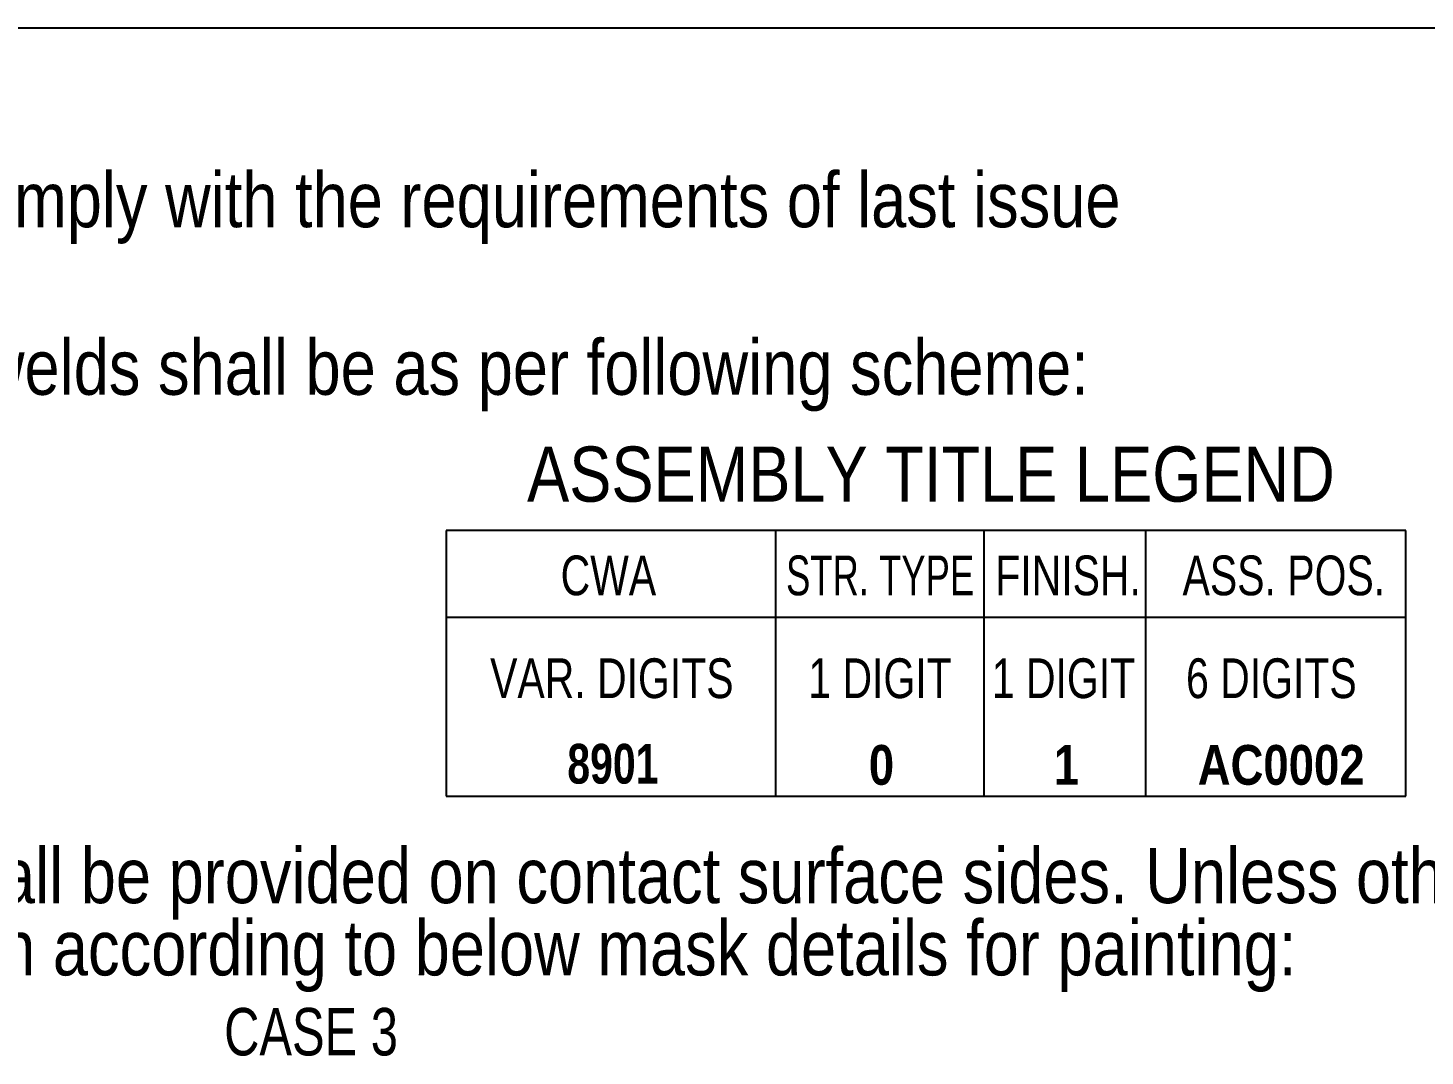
# Model space of a CAD drawing. Header units: millimetres. Extents: x -278 to 563, y -75 to 519.
# Drawn here: x 299.3 to 359.7, y -29 to 15.5 of the extents above; entities that cross this region are included whole.
import ezdxf

# ---------------------------------------------------------------- set-up
doc = ezdxf.new("R2010")
doc.units = ezdxf.units.MM
doc.styles.add('Arial Narrow', font='ARIALN.TTF', dxfattribs={"height": 0.2})
doc.styles.add('Arial Narrow Bold', font='ARIALNB.TTF', dxfattribs={"height": 0.2})

# ---------------------------------------------------------------- blocks, each defined once
blk = doc.blocks.new('0_TCM_4503_AIVD_AD_NOTE_BLOCK-43703786-45670')
at = {"color": 4, "linetype": 'Continuous'}
blk.add_line((253.346, 15.475), (368.346, 15.475), dxfattribs=at)
at = {"color": 7, "linetype": 'Continuous'}
for p, q in [((358.846, -6.275), (317.346, -6.275)), ((317.346, -6.275), (317.346, -17.775)), ((331.596, -6.275), (331.596, -17.775)), ((340.596, -6.275), (340.596, -17.775)), ((347.596, -6.275), (347.596, -17.775)), ((358.846, -17.775), (358.846, -6.275)), ((317.346, -10.025), (358.846, -10.025)), ((317.346, -17.775), (358.846, -17.775))]:
    blk.add_line(p, q, dxfattribs=at)
at = {"color": 7, "linetype": 'Continuous', "style": 'Arial Narrow'}
for s, p in [('1. Steel structure fabrication shall comply with the requirements of last issue', (254.596, 6.85)), ('2. Unless otherwise specified, fillet welds shall be as per following scheme:', (254.596, -0.4)), ('ASSEMBLY TITLE LEGEND', (320.846, -5.025)), ('3. Where required, masking area shall be provided on contact surface sides. Unless otherwise', (254.596, -22.4)), ('   specified, masking size and pattern according to below mask details for painting:', (254.596, -25.525))]:
    blk.add_text(s, height=2.38607, dxfattribs=at).set_placement(p)
for s, height, width, p in [('CWA', 1.718, 0.9, (322.296, -9.075)), ('STR. TYPE', 1.718, 0.8, (332.046, -9.075)), ('FINISH.', 1.718, 0.9, (341.096, -9.075)), ('ASS. POS.', 1.718, 0.9, (349.196, -9.075)), ('VAR. DIGITS', 1.71797, 0.9, (319.246, -13.525)), ('1 DIGIT', 1.718, 0.9, (333.009, -13.525)), ('1 DIGIT', 1.718, 0.9, (340.946, -13.525)), ('6 DIGITS', 1.718, 0.9, (349.346, -13.525)), ('CASE 3', 2.051, 0.9, (307.741, -28.987))]:
    blk.add_text(s, height=height, dxfattribs=dict(at, width=width)).set_placement(p)
at = {"color": 1, "linetype": 'Continuous', "style": 'Arial Narrow Bold', "width": 0.9}
blk.add_text('8901', height=1.718, dxfattribs=at).set_placement((322.586, -17.225))
at = {"color": 1, "linetype": 'Continuous', "style": 'Arial Narrow Bold'}
for s, p in [('0', (335.626, -17.275)), ('1', (343.626, -17.275)), ('AC0002', (349.851, -17.275))]:
    blk.add_text(s, height=1.718, dxfattribs=at).set_placement(p)

msp = doc.modelspace()

# ---------------------------------------------------------------- block references
msp.add_blockref('0_TCM_4503_AIVD_AD_NOTE_BLOCK-43703786-45670', (0, 0))

doc.saveas('drawing.dxf')
